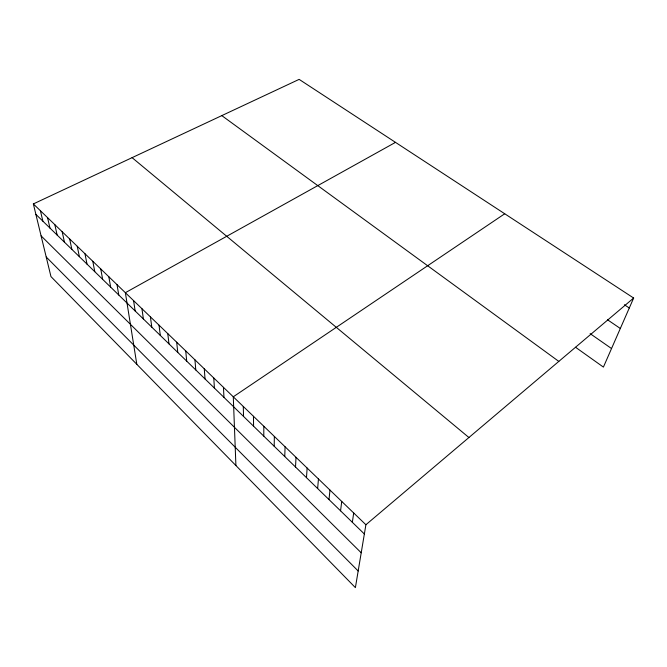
<?xml version="1.0" encoding="UTF-8"?>
<svg xmlns="http://www.w3.org/2000/svg" width="667" height="667" viewBox="0 0 667 667"><rect width="100%" height="100%" fill="white"/><g stroke="black" fill="none" stroke-linecap="round" stroke-linejoin="round"><path stroke-width="1" d="M263.79 436.135L263.815 426.263M274.187 446.248L274.354 436.426M284.759 456.536L285.084 446.782M295.523 467.008L296.006 457.312M306.487 477.672L307.128 468.042M317.642 488.527L318.451 478.964M328.998 499.583L329.982 490.095M340.57 510.839L341.729 501.426M352.351 522.303L353.702 512.973M633.65 298.041L365.9 524.746L355.394 587.627L50.959 276.588L33.35 203.927L299.133 79.373L633.65 298.041L603.41 367.1L575.538 347.257M504.727 213.765L233.283 396.807L235.91 465.549M395.498 142.363L125.363 292.696L136.81 364.299M624.379 304.752L629.289 307.996M607.52 319.776L620.327 328.472M590.12 333.633L611.531 348.541M221.794 115.616L558.813 361.406M132.091 157.654L468.918 437.519M33.35 203.927L365.9 524.746M35.876 214.365L364.357 533.984M41.087 235.86L361.214 552.793M46.215 256.995L358.171 570.994M40.395 210.73L42.871 221.169M47.549 217.625L49.958 228.064M54.811 224.629L57.154 235.067M62.173 231.741L64.457 242.171M69.66 238.953L71.861 249.383M77.247 246.281L79.39 256.703M84.959 253.718L87.027 264.132M92.788 261.272L94.781 271.677M100.742 268.943L102.651 279.34M108.821 276.738L110.647 287.118M117.025 284.651L118.768 295.022M133.583 300.625L135.151 310.955M141.929 308.679L143.405 318.993M150.409 316.858L151.793 327.155M159.029 325.171L160.313 335.451M167.784 333.625L168.976 343.872M176.688 342.204L177.772 352.426M185.734 350.934L186.71 361.13M194.931 359.805L195.79 369.968M204.277 368.826L205.027 378.956M213.782 377.997L214.415 388.086M223.453 387.319L223.962 397.374M243.288 406.453L243.538 416.425M253.46 416.275L253.577 426.196"/></g></svg>
